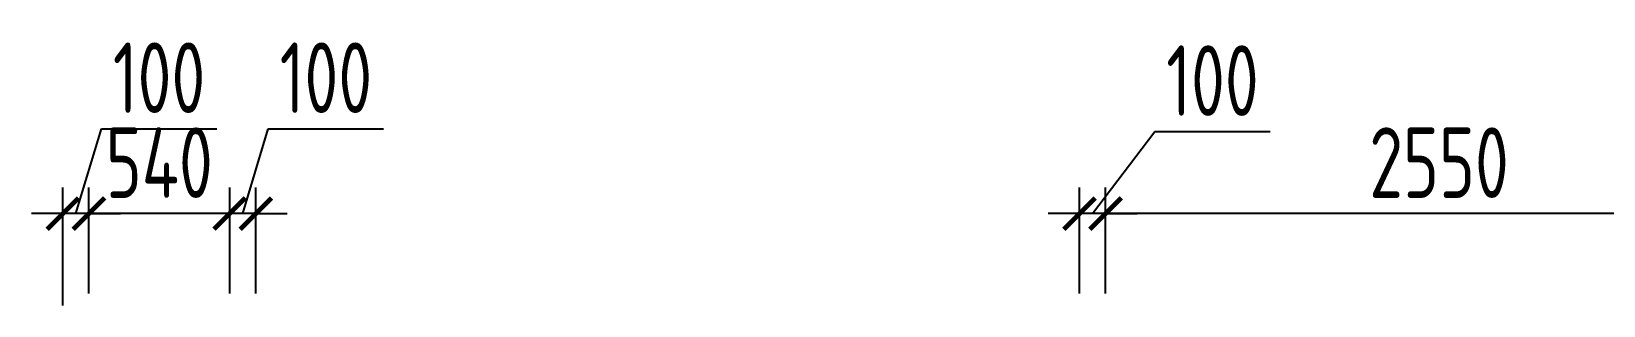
# Model space of a CAD drawing. Header units: millimetres. Extents: x -350007 to 535970, y -888 to 133718.
# Drawn here: x 55384 to 61397, y 119405 to 120454 of the extents above; entities that cross this region are included whole.
import ezdxf

# ---------------------------------------------------------------- set-up
doc = ezdxf.new("R2010")
doc.units = ezdxf.units.MM
doc.layers.add('АР_Размеры нов.', color=15, linetype='Continuous', lineweight=0)
doc.styles.add('ISOCPEUR', font='isocpeur.ttf', dxfattribs={"width": 0.7})
doc.dimstyles.new('R_100', dxfattribs={"dimtxt": 270, "dimasz": 120, "dimexe": 100, "dimexo": 0, "dimgap": 60, "dimtad": 1, "dimdec": 0, "dimrnd": 5, "dimzin": 0, "dimdsep": 46, "dimtxsty": 'ISOCPEUR', "dimblk": 'ARCHTICK', "dimcen": 0, "dimdle": 100, "dimclrd": 256, "dimclre": 256, "dimclrt": 256, "dimadec": 0, "dimazin": 0, "dimtfac": 2, "dimtdec": 0, "dimtofl": 0, "dimtmove": 1, "dimatfit": 3, "dimfxl": 1, "dimtvp": 3, "dimtolj": 1, "dimtzin": 0, "dimarcsym": 0})

# ---------------------------------------------------------------- blocks, each defined once
blk = doc.blocks.new('_ArchTick')
at = {"color": 0, "linetype": 'ByBlock', "const_width": 0.15}
blk.add_lwpolyline([(-0.5, -0.5), (0.5, 0.5)], dxfattribs=at)
blk = doc.blocks.new('*D2292')
at = {"layer": 'АР_Размеры нов.', "lineweight": -2, "ltscale": 500, "transparency": 16777216}
for p, q in [((59492.4, 119450.6), (59492.4, 119856.9)), ((62042.4, 119450.6), (62042.4, 119856.9)), ((62142.4, 119756.9), (59392.4, 119756.9))]:
    blk.add_line(p, q, dxfattribs=at)
at = {"layer": 'АР_Размеры нов.', "lineweight": -2, "ltscale": 500, "transparency": 16777216, "xscale": 120, "yscale": 120, "zscale": 120, "rotation": 180}
blk.add_blockref('_ArchTick', (59492.4, 119756.9), dxfattribs=at)
at = {"layer": 'АР_Размеры нов.', "lineweight": -2, "ltscale": 500, "transparency": 16777216, "xscale": 120, "yscale": 120, "zscale": 120}
blk.add_blockref('_ArchTick', (62042.4, 119756.9), dxfattribs=at)
at = {"layer": 'АР_Размеры нов.', "lineweight": 13, "ltscale": 500, "transparency": 16777216, "insert": (60767.4, 119951.9), "char_height": 270, "attachment_point": 5, "style": 'ISOCPEUR'}
blk.add_mtext('\\A1;2550', dxfattribs=at)
blk = doc.blocks.new('*D2293')
at = {"layer": 'АР_Размеры нов.', "lineweight": -2, "ltscale": 500, "transparency": 16777216}
for p, q in [((59442.4, 119756.9), (59680.5, 120070.9)), ((59680.5, 120070.9), (60121.8, 120070.9)), ((59392.4, 119450.6), (59392.4, 119856.9)), ((59492.4, 119450.6), (59492.4, 119856.9)), ((59392.4, 119756.9), (59272.4, 119756.9)), ((59492.4, 119756.9), (59392.4, 119756.9)), ((59492.4, 119756.9), (59612.4, 119756.9))]:
    blk.add_line(p, q, dxfattribs=at)
at = {"layer": 'АР_Размеры нов.', "lineweight": -2, "ltscale": 500, "transparency": 16777216, "xscale": 120, "yscale": 120, "zscale": 120}
blk.add_blockref('_ArchTick', (59392.4, 119756.9), dxfattribs=at)
at = {"layer": 'АР_Размеры нов.', "lineweight": -2, "ltscale": 500, "transparency": 16777216, "xscale": 120, "yscale": 120, "zscale": 120, "rotation": 180}
blk.add_blockref('_ArchTick', (59492.4, 119756.9), dxfattribs=at)
at = {"layer": 'АР_Размеры нов.', "lineweight": 13, "ltscale": 500, "transparency": 16777216, "insert": (59901.1, 120265.9), "char_height": 270, "attachment_point": 5, "style": 'ISOCPEUR'}
blk.add_mtext('\\A1;100', dxfattribs=at)
blk = doc.blocks.new('*D2294')
at = {"layer": 'АР_Размеры нов.', "lineweight": -2, "ltscale": 500, "transparency": 16777216}
for p, q in [((56192.4, 119756.9), (56289.9, 120081.9)), ((56289.9, 120081.9), (56731.2, 120081.9)), ((56142.4, 119450.6), (56142.4, 119856.9)), ((56242.4, 119450.6), (56242.4, 119856.9)), ((56142.4, 119756.9), (56022.4, 119756.9)), ((56242.4, 119756.9), (56142.4, 119756.9)), ((56242.4, 119756.9), (56362.4, 119756.9))]:
    blk.add_line(p, q, dxfattribs=at)
at = {"layer": 'АР_Размеры нов.', "lineweight": -2, "ltscale": 500, "transparency": 16777216, "xscale": 120, "yscale": 120, "zscale": 120}
blk.add_blockref('_ArchTick', (56142.4, 119756.9), dxfattribs=at)
at = {"layer": 'АР_Размеры нов.', "lineweight": -2, "ltscale": 500, "transparency": 16777216, "xscale": 120, "yscale": 120, "zscale": 120, "rotation": 180}
blk.add_blockref('_ArchTick', (56242.4, 119756.9), dxfattribs=at)
at = {"layer": 'АР_Размеры нов.', "lineweight": 13, "ltscale": 500, "transparency": 16777216, "insert": (56510.5, 120276.9), "char_height": 270, "attachment_point": 5, "style": 'ISOCPEUR'}
blk.add_mtext('\\A1;100', dxfattribs=at)
blk = doc.blocks.new('*D2295')
at = {"layer": 'АР_Размеры нов.', "lineweight": -2, "ltscale": 500, "transparency": 16777216}
for p, q in [((55604.3, 119450.6), (55604.3, 119856.9)), ((56142.4, 119450.6), (56142.4, 119856.9)), ((56242.4, 119756.9), (55504.3, 119756.9))]:
    blk.add_line(p, q, dxfattribs=at)
at = {"layer": 'АР_Размеры нов.', "lineweight": -2, "ltscale": 500, "transparency": 16777216, "xscale": 120, "yscale": 120, "zscale": 120, "rotation": 180}
blk.add_blockref('_ArchTick', (55604.3, 119756.9), dxfattribs=at)
at = {"layer": 'АР_Размеры нов.', "lineweight": -2, "ltscale": 500, "transparency": 16777216, "xscale": 120, "yscale": 120, "zscale": 120}
blk.add_blockref('_ArchTick', (56142.4, 119756.9), dxfattribs=at)
at = {"layer": 'АР_Размеры нов.', "lineweight": 13, "ltscale": 500, "transparency": 16777216, "insert": (55873.3, 119951.9), "char_height": 270, "attachment_point": 5, "style": 'ISOCPEUR'}
blk.add_mtext('\\A1;540', dxfattribs=at)
blk = doc.blocks.new('*D2296')
at = {"layer": 'АР_Размеры нов.', "lineweight": -2, "ltscale": 500, "transparency": 16777216}
for p, q in [((55554.3, 119756.9), (55651.8, 120081.9)), ((55651.8, 120081.9), (56093.1, 120081.9)), ((55504.3, 119405), (55504.3, 119856.9)), ((55604.3, 119450.6), (55604.3, 119856.9)), ((55504.3, 119756.9), (55384.3, 119756.9)), ((55604.3, 119756.9), (55504.3, 119756.9)), ((55604.3, 119756.9), (55724.3, 119756.9))]:
    blk.add_line(p, q, dxfattribs=at)
at = {"layer": 'АР_Размеры нов.', "lineweight": -2, "ltscale": 500, "transparency": 16777216, "xscale": 120, "yscale": 120, "zscale": 120}
blk.add_blockref('_ArchTick', (55504.3, 119756.9), dxfattribs=at)
at = {"layer": 'АР_Размеры нов.', "lineweight": -2, "ltscale": 500, "transparency": 16777216, "xscale": 120, "yscale": 120, "zscale": 120, "rotation": 180}
blk.add_blockref('_ArchTick', (55604.3, 119756.9), dxfattribs=at)
at = {"layer": 'АР_Размеры нов.', "lineweight": 13, "ltscale": 500, "transparency": 16777216, "insert": (55872.4, 120276.9), "char_height": 270, "attachment_point": 5, "style": 'ISOCPEUR'}
blk.add_mtext('\\A1;100', dxfattribs=at)

msp = doc.modelspace()

# ---------------------------------------------------------------- dimensions: what is measured, and where the dimension line sits
at = {"layer": 'АР_Размеры нов.', "lineweight": 13, "ltscale": 500}
for base, p1, p2, picture, middle in [((55504.3, 119756.9), (55604.3, 119450.6), (55504.3, 119405), '*D2296', (55711.8, 120276.9)), ((56142.4, 119756.9), (56242.4, 119450.6), (56142.4, 119450.6), '*D2294', (56349.9, 120276.9)), ((55604.3, 119756.9), (56142.4, 119450.6), (55604.3, 119450.6), '*D2295', (55873.3, 119951.9)), ((59492.4, 119756.9), (62042.4, 119450.6), (59492.4, 119450.6), '*D2292', (60767.4, 119951.9))]:
    dim = msp.add_linear_dim(base=base, p1=p1, p2=p2, dimstyle='R_100', override={"dimpost": '\\X'}, dxfattribs=at)
    dim.commit()
    dim.dimension.update_dxf_attribs({"geometry": picture, "text_midpoint": middle})
dim = msp.add_linear_dim(base=(59392.4, 119756.9), p1=(59492.4, 119450.6), p2=(59392.4, 119450.6), dimstyle='R_100', override={"dimpost": '\\X'}, dxfattribs=at)
dim.commit()
dim.dimension.update_dxf_attribs({"geometry": '*D2293', "text_midpoint": (59740.5, 120070.9), "dimtype": 160})

doc.saveas('drawing.dxf')
